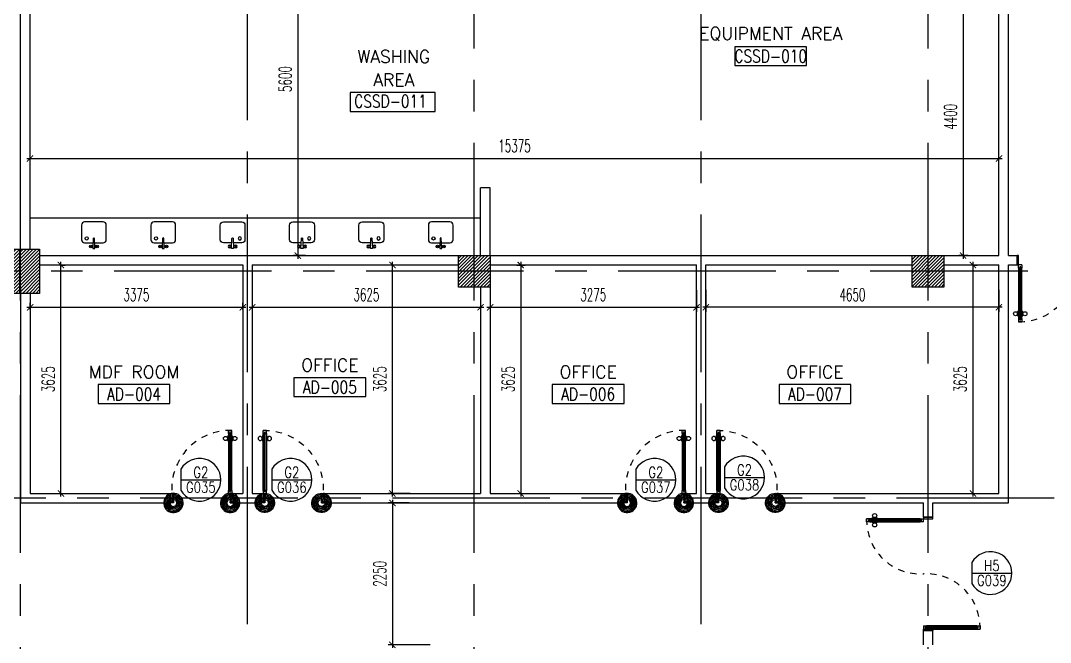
# Model space of a CAD drawing. Extents: x 417866.9 to 417960.2, y 43448 to 43538.2.
# Drawn here: x 417915.54 to 417931.88, y 43482.59 to 43492.45 of the extents above; entities that cross this region are included whole.
import ezdxf
from ezdxf.enums import TextEntityAlignment as Align

# ---------------------------------------------------------------- set-up
doc = ezdxf.new("R2010")
doc.units = 0
doc.header["$MEASUREMENT"] = 0
doc.header["$PDMODE"] = 3
doc.header["$PDSIZE"] = 0.1
doc.linetypes.add('CENTERX2', pattern=[4, 2.5, -0.5, 0.5, -0.5])
doc.linetypes.add('HIDDEN', pattern=[0.375, 0.25, -0.125])
doc.layers.get('0').update_dxf_attribs({"linetype": 'CONTINUOUS'})
doc.layers.get('DEFPOINTS').update_dxf_attribs({"linetype": 'CONTINUOUS'})
for name, color, linetype in [('AXES', 11, 'CENTERX2'), ('COL', 2, 'CONTINUOUS'), ('DIM', 4, 'CONTINUOUS'), ('DOOR', 4, 'CONTINUOUS'), ('DOOR-CR', 2, 'CONTINUOUS'), ('DOOR-NO', 3, 'CONTINUOUS'), ('EJ', 8, 'CONTINUOUS'), ('FHC', 2, 'CONTINUOUS'), ('FIX', 3, 'CONTINUOUS'), ('HAT', 8, 'CONTINUOUS'), ('ME-FIX', 3, 'CONTINUOUS'), ('RM-BOX', 2, 'CONTINUOUS'), ('RM-NAME', 2, 'CONTINUOUS'), ('RM-NO', 2, 'CONTINUOUS'), ('WALL', 2, 'CONTINUOUS')]:
    doc.layers.add(name, color=color, linetype=linetype)
doc.layers.get('EJ').off()
doc.styles.add('ROMANS', font='ROMANS.shx', dxfattribs={"width": 0.6})
doc.dimstyles.new('STANDARD in', dxfattribs={"dimtxt": 0.2, "dimasz": 0.1, "dimexe": 0.07, "dimexo": 0.05, "dimgap": 0.1, "dimtad": 1, "dimdec": 0, "dimlfac": 1000, "dimzin": 0, "dimdsep": 46, "dimtxsty": 'ROMANS', "dimblk": 'ARCHTICK', "dimcen": 0.05, "dimdle": 0.05, "dimclrd": 4, "dimclre": 4, "dimclrt": 2, "dimadec": 0, "dimazin": 0, "dimtfac": 1, "dimtdec": 0, "dimtmove": 2, "dimatfit": 3, "dimfxl": 0, "dimtolj": 1, "dimtzin": 0, "dimarcsym": 0})

# ---------------------------------------------------------------- blocks, each defined once
blk = doc.blocks.new('RM1')
at = {"layer": 'RM-BOX'}
blk.add_lwpolyline([(570, -200), (-570, -200), (-570, -500), (570, -500)], close=True, dxfattribs=at)
at = {"layer": 'RM-NAME', "style": 'ROMANS'}
for tag, p in [('ROOMNAME1', (0, 324)), ('ROOMNAME2', (0, 0))]:
    blk.add_attdef(tag, text='', height=200, dxfattribs=at).set_placement(p, align=Align.MIDDLE)
at = {"layer": 'RM-NO', "style": 'ROMANS', "width": 0.8}
blk.add_attdef('ROOMNO', text='', height=200, dxfattribs=at).set_placement((0, -350), align=Align.MIDDLE)
blk = doc.blocks.new('DD1')
at = {"layer": 'DOOR-CR'}
blk.add_line((-316, 0), (316, 0), dxfattribs=at)
blk.add_lwpolyline([(-316, -166, 3.820224), (-316, 166)], format="xyb", close=True, dxfattribs=at)
at = {"layer": 'DOOR-NO', "color": 255, "style": 'ROMANS'}
for tag, width, p in [('G', 0.8, (-22, 156)), ('0000', 0.7, (-22, -136))]:
    blk.add_attdef(tag, text='', height=196, dxfattribs=dict(at, width=width)).set_placement(p, align=Align.MIDDLE)
blk = doc.blocks.new('A$C24ED45A6')
at = {"layer": 'DOOR', "color": 0, "linetype": 'ByBlock'}
for p, q in [((925, 1100), (925, 1150)), ((925, 1150), (975, 1150)), ((975, 1150), (925, 1150)), ((975, 1100), (975, 1150)), ((909, 1055), (909, 990)), ((918, 1055), (909, 1055)), ((918, 990), (909, 990)), ((918, 978), (918, 1068)), ((925, 1068), (918, 1068)), ((918, 1055), (918, 990)), ((942, 1100), (925, 1100)), ((942, 1100), (942, 1120)), ((958, 1120), (942, 1120)), ((958, 1100), (958, 1120)), ((975, 1100), (958, 1100)), ((975, 1068), (982, 1068)), ((982, 978), (982, 1068)), ((982, 1055), (982, 990)), ((982, 1055), (991, 1055)), ((982, 990), (991, 990)), ((991, 1055), (991, 990)), ((925, 978), (918, 978)), ((975, 978), (982, 978)), ((925, 150), (925, 200)), ((925, 200), (942, 200)), ((942, 200), (942, 180)), ((942, 180), (958, 180)), ((958, 180), (958, 200)), ((958, 200), (975, 200)), ((975, 200), (975, 150)), ((0, 0), (0, 150)), ((0, 150), (25, 150)), ((50, 0), (0, 0)), ((25, 150), (25, 100)), ((25, 100), (50, 100)), ((50, 100), (50, 0)), ((925, 150), (975, 150)), ((975, 100), (950, 100)), ((950, 100), (950, 0)), ((1000, 150), (975, 150)), ((975, 150), (975, 100)), ((1000, 150), (1000, 0)), ((950, 0), (1000, 0))]:
    blk.add_line(p, q, dxfattribs=at)
at = {"layer": 'DOOR', "linetype": 'ByBlock'}
for p, q in [((925, 1100), (925, 200)), ((942, 200), (942, 1100)), ((958, 200), (958, 1100)), ((975, 200), (975, 1100))]:
    blk.add_line(p, q, dxfattribs=at)
at = {"layer": 'DOOR', "color": 9, "linetype": 'ByBlock'}
for p, q in [((50, 0), (0, 114)), ((50, 0), (0, 40)), ((50, 0), (37, 100)), ((950, 0), (1000, 114)), ((950, 0), (963, 100)), ((950, 0), (1000, 40))]:
    blk.add_line(p, q, dxfattribs=at)
at = {"layer": 'DOOR', "color": 0, "linetype": 'ByBlock'}
for centre in [(876, 1023), (1024, 1023)]:
    blk.add_circle(centre, 32.4, dxfattribs=at)
at = {"layer": 'DOOR', "linetype": 'HIDDEN', "ltscale": 0.5}
blk.add_arc((950, 222), 928, 88.456, 184.4816, dxfattribs=at)
at = {"layer": 'DOOR', "color": 9, "linetype": 'ByBlock'}
for centre, radius, start, end in [((50, 0), 154, 103.7142, 108.8947), ((50, 0), 134, 100.72, 111.8402), ((50, 0), 114, 102.6226, 115.9162), ((50, 0), 94.4, 90, 121.9818), ((50, 0), 74.4, 90, 132.2236), ((50, 0), 54.4, 90, 156.7926), ((50, 0), 34.4, 90, 180), ((50, 0), 14.4, 90, 180), ((950, 0), 94.4, 58.0182, 90), ((950, 0), 74.4, 47.7764, 90), ((950, 0), 54.4, 23.2074, 90), ((950, 0), 34.4, 0, 90), ((950, 0), 14.4, 0, 90), ((950, 0), 134, 68.1598, 79.28), ((950, 0), 114, 64.0838, 77.3774), ((950, 0), 154, 71.1053, 76.2858)]:
    blk.add_arc(centre, radius, start, end, dxfattribs=at)
at = {"layer": 'WALL'}
blk.add_line((1000, 0), (1000, 150), dxfattribs=at)
blk = doc.blocks.new('COL50')
at = {"layer": 'COL'}
blk.add_lwpolyline([(-250, 250), (-250, -250), (250, -250), (250, 250)], close=True, dxfattribs=at)
blk = doc.blocks.new('*X71')
at = {"color": 0}
for p, q in [((227929, 32290), (228400, 32761)), ((227929, 32343), (228347, 32761)), ((227929, 32396), (228294, 32761)), ((227929, 32449), (228241, 32761)), ((227929, 32502), (228188, 32761)), ((227929, 32555), (228135, 32761)), ((227929, 32608), (228082, 32761)), ((227929, 32661), (228029, 32761)), ((227929, 32714), (227976, 32761)), ((227953, 32261), (228429, 32737)), ((228006, 32261), (228429, 32684)), ((228059, 32261), (228429, 32631)), ((228112, 32261), (228429, 32578)), ((228165, 32261), (228429, 32525)), ((228218, 32261), (228429, 32472)), ((228271, 32261), (228429, 32419)), ((228324, 32261), (228429, 32366)), ((228377, 32261), (228429, 32312))]:
    blk.add_line(p, q, dxfattribs=at)
blk = doc.blocks.new('*X69')
at = {"color": 0}
for p, q in [((235129, 32277), (235612, 32761)), ((235129, 32330), (235559, 32761)), ((235129, 32383), (235506, 32761)), ((235129, 32436), (235453, 32761)), ((235129, 32489), (235400, 32761)), ((235129, 32542), (235347, 32761)), ((235129, 32595), (235294, 32761)), ((235129, 32649), (235241, 32761)), ((235129, 32702), (235188, 32761)), ((235129, 32755), (235135, 32761)), ((235165, 32261), (235629, 32724)), ((235218, 32261), (235629, 32671)), ((235271, 32261), (235629, 32618)), ((235324, 32261), (235629, 32565)), ((235377, 32261), (235629, 32512)), ((235430, 32261), (235629, 32459)), ((235483, 32261), (235629, 32406)), ((235537, 32261), (235629, 32353)), ((235590, 32261), (235629, 32300))]:
    blk.add_line(p, q, dxfattribs=at)
blk = doc.blocks.new('C11')
at = {"layer": 'HAT'}
h = blk.add_hatch(dxfattribs=at)
h.set_pattern_fill('ANSI31', color=256, scale=300, style=0)
h.set_pattern_definition([(45, (-383765.23, -62181), (-26.5165043, 26.5165043), [])])
h.paths.add_polyline_path([(-20, 350), (-20, 700), (-320, 700), (-320, 350)])
h.paths.add_polyline_path([(-320, 0), (-20, 0), (-20, 350), (-320, 350)])
h = blk.add_hatch(dxfattribs=at)
h.set_pattern_fill('ANSI31', color=256, scale=300, style=0)
h.set_pattern_definition([(45, (-383445.23, -62181), (-26.5165043, 26.5165043), [])])
h.paths.add_polyline_path([(300, 350), (300, 700), (0, 700), (0, 350)])
h.paths.add_polyline_path([(0, 0), (300, 0), (300, 350), (0, 350)])
at = {"layer": 'COL'}
for points in [[(-20, 700), (-20, 0), (-320, 0), (-320, 700)], [(300, 700), (300, 0), (0, 0), (0, 700)]]:
    blk.add_lwpolyline(points, close=True, dxfattribs=at)
blk = doc.blocks.new('_ARCHTICK')
at = {"color": 0, "linetype": 'ByBlock', "const_width": 0.15}
blk.add_lwpolyline([(-0.5, -0.5), (0.5, 0.5)], dxfattribs=at)
blk = doc.blocks.new('*D623')
at = {"layer": 'DEFPOINTS', "color": 0}
for p in [(417921.755, 43484.799), (417921.437, 43482.549), (417922.087, 43482.549)]:
    blk.add_point(p, dxfattribs=at)
at = {"layer": 'DIM', "color": 4, "lineweight": -2}
for p, q in [((417921.437, 43484.849), (417921.437, 43482.499)), ((417921.705, 43484.799), (417921.367, 43484.799)), ((417922.037, 43482.549), (417921.367, 43482.549))]:
    blk.add_line(p, q, dxfattribs=at)
at = {"layer": 'DIM', "color": 4, "lineweight": -2, "xscale": 0.1, "yscale": 0.1, "zscale": 0.1}
for p, rotation in [((417921.437, 43484.799), 90), ((417921.437, 43482.549), 270)]:
    blk.add_blockref('_ARCHTICK', p, dxfattribs=dict(at, rotation=rotation))
at = {"layer": 'DIM', "color": 2, "insert": (417921.237, 43483.674), "char_height": 0.2, "attachment_point": 5, "rotation": 90, "style": 'ROMANS'}
blk.add_mtext('\\A1;2250', dxfattribs=at)
blk = doc.blocks.new('*D625')
at = {"layer": 'DEFPOINTS', "color": 0}
for p in [(417921.437, 43488.574), (417922.046, 43488.574), (417921.766, 43484.949)]:
    blk.add_point(p, dxfattribs=at)
at = {"layer": 'DIM', "color": 4, "lineweight": -2}
for p, q in [((417921.996, 43488.574), (417921.367, 43488.574)), ((417921.437, 43484.899), (417921.437, 43488.624)), ((417921.716, 43484.949), (417921.367, 43484.949))]:
    blk.add_line(p, q, dxfattribs=at)
at = {"layer": 'DIM', "color": 4, "lineweight": -2, "xscale": 0.1, "yscale": 0.1, "zscale": 0.1}
for p, rotation in [((417921.437, 43488.574), 90), ((417921.437, 43484.949), 270)]:
    blk.add_blockref('_ARCHTICK', p, dxfattribs=dict(at, rotation=rotation))
at = {"layer": 'DIM', "color": 2, "insert": (417921.237, 43486.762), "char_height": 0.2, "attachment_point": 5, "rotation": 90, "style": 'ROMANS'}
blk.add_mtext('\\A1;3625', dxfattribs=at)
blk = doc.blocks.new('*D235')
at = {"layer": 'DEFPOINTS', "color": 0}
for p in [(417916.148, 43488.574), (417916.176, 43488.574), (417916.148, 43484.949)]:
    blk.add_point(p, dxfattribs=at)
at = {"layer": 'DIM', "color": 4, "lineweight": -2}
for p, q in [((417916.176, 43484.899), (417916.176, 43488.624)), ((417916.198, 43488.574), (417916.246, 43488.574)), ((417916.198, 43484.949), (417916.246, 43484.949))]:
    blk.add_line(p, q, dxfattribs=at)
at = {"layer": 'DIM', "color": 4, "lineweight": -2, "xscale": 0.1, "yscale": 0.1, "zscale": 0.1}
for p, rotation in [((417916.176, 43488.574), 90), ((417916.176, 43484.949), 270)]:
    blk.add_blockref('_ARCHTICK', p, dxfattribs=dict(at, rotation=rotation))
at = {"layer": 'DIM', "color": 2, "insert": (417915.976, 43486.762), "char_height": 0.2, "attachment_point": 5, "rotation": 90, "style": 'ROMANS'}
blk.add_mtext('\\A1;3625', dxfattribs=at)
blk = doc.blocks.new('*D236')
at = {"layer": 'DEFPOINTS', "color": 0}
for p in [(417915.687, 43487.82), (417919.062, 43487.903), (417919.062, 43487.82)]:
    blk.add_point(p, dxfattribs=at)
at = {"layer": 'DIM', "color": 4, "lineweight": -2}
for p, q in [((417915.687, 43487.87), (417915.687, 43487.973)), ((417919.062, 43487.87), (417919.062, 43487.973)), ((417915.637, 43487.903), (417919.112, 43487.903))]:
    blk.add_line(p, q, dxfattribs=at)
at = {"layer": 'DIM', "color": 4, "lineweight": -2, "xscale": 0.1, "yscale": 0.1, "zscale": 0.1, "rotation": 180}
blk.add_blockref('_ARCHTICK', (417915.687, 43487.903), dxfattribs=at)
at = {"layer": 'DIM', "color": 4, "lineweight": -2, "xscale": 0.1, "yscale": 0.1, "zscale": 0.1}
blk.add_blockref('_ARCHTICK', (417919.062, 43487.903), dxfattribs=at)
at = {"layer": 'DIM', "color": 2, "insert": (417917.374, 43488.103), "char_height": 0.2, "attachment_point": 5, "style": 'ROMANS'}
blk.add_mtext('\\A1;3375', dxfattribs=at)
blk = doc.blocks.new('*D237')
at = {"layer": 'DEFPOINTS', "color": 0}
for p in [(417919.212, 43488.122), (417922.837, 43488.122), (417922.837, 43487.903)]:
    blk.add_point(p, dxfattribs=at)
at = {"layer": 'DIM', "color": 4, "lineweight": -2}
for p, q in [((417919.212, 43488.072), (417919.212, 43487.833)), ((417922.837, 43488.072), (417922.837, 43487.833)), ((417919.162, 43487.903), (417922.887, 43487.903))]:
    blk.add_line(p, q, dxfattribs=at)
at = {"layer": 'DIM', "color": 4, "lineweight": -2, "xscale": 0.1, "yscale": 0.1, "zscale": 0.1, "rotation": 180}
blk.add_blockref('_ARCHTICK', (417919.212, 43487.903), dxfattribs=at)
at = {"layer": 'DIM', "color": 4, "lineweight": -2, "xscale": 0.1, "yscale": 0.1, "zscale": 0.1}
blk.add_blockref('_ARCHTICK', (417922.837, 43487.903), dxfattribs=at)
at = {"layer": 'DIM', "color": 2, "insert": (417921.024, 43488.103), "char_height": 0.2, "attachment_point": 5, "style": 'ROMANS'}
blk.add_mtext('\\A1;3625', dxfattribs=at)
blk = doc.blocks.new('*D238')
at = {"layer": 'DEFPOINTS', "color": 0}
for p in [(417922.987, 43488.224), (417926.262, 43488.224), (417926.262, 43487.903)]:
    blk.add_point(p, dxfattribs=at)
at = {"layer": 'DIM', "color": 4, "lineweight": -2}
for p, q in [((417922.987, 43488.174), (417922.987, 43487.833)), ((417926.262, 43488.174), (417926.262, 43487.833)), ((417922.937, 43487.903), (417926.312, 43487.903))]:
    blk.add_line(p, q, dxfattribs=at)
at = {"layer": 'DIM', "color": 4, "lineweight": -2, "xscale": 0.1, "yscale": 0.1, "zscale": 0.1, "rotation": 180}
blk.add_blockref('_ARCHTICK', (417922.987, 43487.903), dxfattribs=at)
at = {"layer": 'DIM', "color": 4, "lineweight": -2, "xscale": 0.1, "yscale": 0.1, "zscale": 0.1}
blk.add_blockref('_ARCHTICK', (417926.262, 43487.903), dxfattribs=at)
at = {"layer": 'DIM', "color": 2, "insert": (417924.624, 43488.103), "char_height": 0.2, "attachment_point": 5, "style": 'ROMANS'}
blk.add_mtext('\\A1;3275', dxfattribs=at)
blk = doc.blocks.new('*D239')
at = {"layer": 'DEFPOINTS', "color": 0}
for p in [(417923.362, 43488.574), (417923.362, 43484.949), (417923.472, 43484.949)]:
    blk.add_point(p, dxfattribs=at)
at = {"layer": 'DIM', "color": 4, "lineweight": -2}
for p, q in [((417923.412, 43488.574), (417923.542, 43488.574)), ((417923.472, 43488.624), (417923.472, 43484.899)), ((417923.412, 43484.949), (417923.542, 43484.949))]:
    blk.add_line(p, q, dxfattribs=at)
at = {"layer": 'DIM', "color": 4, "lineweight": -2, "xscale": 0.1, "yscale": 0.1, "zscale": 0.1}
for p, rotation in [((417923.472, 43488.574), 90), ((417923.472, 43484.949), 270)]:
    blk.add_blockref('_ARCHTICK', p, dxfattribs=dict(at, rotation=rotation))
at = {"layer": 'DIM', "color": 2, "insert": (417923.272, 43486.762), "char_height": 0.2, "attachment_point": 5, "rotation": 90, "style": 'ROMANS'}
blk.add_mtext('\\A1;3625', dxfattribs=at)
blk = doc.blocks.new('*D240')
at = {"layer": 'DEFPOINTS', "color": 0}
for p in [(417930.624, 43488.574), (417930.624, 43484.949), (417930.648, 43484.949)]:
    blk.add_point(p, dxfattribs=at)
at = {"layer": 'DIM', "color": 4, "lineweight": -2}
for p, q in [((417930.648, 43488.624), (417930.648, 43484.899)), ((417930.674, 43488.574), (417930.718, 43488.574)), ((417930.674, 43484.949), (417930.718, 43484.949))]:
    blk.add_line(p, q, dxfattribs=at)
at = {"layer": 'DIM', "color": 4, "lineweight": -2, "xscale": 0.1, "yscale": 0.1, "zscale": 0.1}
for p, rotation in [((417930.648, 43488.574), 90), ((417930.648, 43484.949), 270)]:
    blk.add_blockref('_ARCHTICK', p, dxfattribs=dict(at, rotation=rotation))
at = {"layer": 'DIM', "color": 2, "insert": (417930.448, 43486.762), "char_height": 0.2, "attachment_point": 5, "rotation": 90, "style": 'ROMANS'}
blk.add_mtext('\\A1;3625', dxfattribs=at)
blk = doc.blocks.new('*D241')
at = {"layer": 'DEFPOINTS', "color": 0}
for p in [(417926.412, 43488.23), (417931.062, 43488.23), (417926.412, 43487.903)]:
    blk.add_point(p, dxfattribs=at)
at = {"layer": 'DIM', "color": 4, "lineweight": -2}
for p, q in [((417926.412, 43488.18), (417926.412, 43487.833)), ((417931.062, 43488.18), (417931.062, 43487.833)), ((417931.112, 43487.903), (417926.362, 43487.903))]:
    blk.add_line(p, q, dxfattribs=at)
at = {"layer": 'DIM', "color": 4, "lineweight": -2, "xscale": 0.1, "yscale": 0.1, "zscale": 0.1, "rotation": 180}
blk.add_blockref('_ARCHTICK', (417926.412, 43487.903), dxfattribs=at)
at = {"layer": 'DIM', "color": 4, "lineweight": -2, "xscale": 0.1, "yscale": 0.1, "zscale": 0.1}
blk.add_blockref('_ARCHTICK', (417931.062, 43487.903), dxfattribs=at)
at = {"layer": 'DIM', "color": 2, "insert": (417928.737, 43488.103), "char_height": 0.2, "attachment_point": 5, "style": 'ROMANS'}
blk.add_mtext('\\A1;4650', dxfattribs=at)
blk = doc.blocks.new('*D283')
at = {"layer": 'DEFPOINTS', "color": 0}
for p in [(417930.712, 43493.124), (417930.493, 43488.724), (417930.624, 43488.724)]:
    blk.add_point(p, dxfattribs=at)
at = {"layer": 'DIM', "color": 4, "lineweight": -2}
for p, q in [((417930.493, 43493.174), (417930.493, 43488.674)), ((417930.662, 43493.124), (417930.423, 43493.124)), ((417930.574, 43488.724), (417930.423, 43488.724))]:
    blk.add_line(p, q, dxfattribs=at)
at = {"layer": 'DIM', "color": 4, "lineweight": -2, "xscale": 0.1, "yscale": 0.1, "zscale": 0.1}
for p, rotation in [((417930.493, 43493.124), 90), ((417930.493, 43488.724), 270)]:
    blk.add_blockref('_ARCHTICK', p, dxfattribs=dict(at, rotation=rotation))
at = {"layer": 'DIM', "color": 2, "insert": (417930.293, 43490.924), "char_height": 0.2, "attachment_point": 5, "rotation": 90, "style": 'ROMANS'}
blk.add_mtext('\\A1;4400', dxfattribs=at)
blk = doc.blocks.new('*D284')
at = {"layer": 'DEFPOINTS', "color": 0}
for p in [(417931.062, 43490.263), (417915.687, 43489.733), (417931.062, 43489.733)]:
    blk.add_point(p, dxfattribs=at)
at = {"layer": 'DIM', "color": 4, "lineweight": -2}
for p, q in [((417915.637, 43490.263), (417931.112, 43490.263)), ((417915.687, 43489.783), (417915.687, 43490.333)), ((417931.062, 43489.783), (417931.062, 43490.333))]:
    blk.add_line(p, q, dxfattribs=at)
at = {"layer": 'DIM', "color": 4, "lineweight": -2, "xscale": 0.1, "yscale": 0.1, "zscale": 0.1, "rotation": 180}
blk.add_blockref('_ARCHTICK', (417915.687, 43490.263), dxfattribs=at)
at = {"layer": 'DIM', "color": 4, "lineweight": -2, "xscale": 0.1, "yscale": 0.1, "zscale": 0.1}
blk.add_blockref('_ARCHTICK', (417931.062, 43490.263), dxfattribs=at)
at = {"layer": 'DIM', "color": 2, "insert": (417923.374, 43490.463), "char_height": 0.2, "attachment_point": 5, "style": 'ROMANS'}
blk.add_mtext('\\A1;15375', dxfattribs=at)
blk = doc.blocks.new('*D285')
at = {"layer": 'DEFPOINTS', "color": 0}
for p in [(417920.71, 43494.324), (417919.936, 43488.724), (417920.11, 43488.724)]:
    blk.add_point(p, dxfattribs=at)
at = {"layer": 'DIM', "color": 4, "lineweight": -2}
for p, q in [((417920.66, 43494.324), (417919.866, 43494.324)), ((417919.936, 43494.374), (417919.936, 43488.674)), ((417920.06, 43488.724), (417919.866, 43488.724))]:
    blk.add_line(p, q, dxfattribs=at)
at = {"layer": 'DIM', "color": 4, "lineweight": -2, "xscale": 0.1, "yscale": 0.1, "zscale": 0.1}
for p, rotation in [((417919.936, 43494.324), 90), ((417919.936, 43488.724), 270)]:
    blk.add_blockref('_ARCHTICK', p, dxfattribs=dict(at, rotation=rotation))
at = {"layer": 'DIM', "color": 2, "insert": (417919.736, 43491.524), "char_height": 0.2, "attachment_point": 5, "rotation": 90, "style": 'ROMANS'}
blk.add_mtext('\\A1;5600', dxfattribs=at)
blk = doc.blocks.new('fe-door')
at = {"layer": 'DOOR', "color": 0, "linetype": 'ByBlock'}
for p, q in [((150, 1800), (0, 1800)), ((0, 1800), (0, 1775)), ((150, 1775), (150, 1800)), ((-900, 1775), (-900, 1725)), ((-900, 1725), (-900, 1775)), ((-850, 1775), (-900, 1775)), ((-850, 1725), (-900, 1725)), ((-870, 1758), (-870, 1742)), ((-850, 1758), (-870, 1758)), ((-850, 1742), (-870, 1742)), ((-850, 1775), (-850, 1758)), ((-850, 1742), (-850, 1725)), ((-818, 1775), (-818, 1782)), ((-728, 1782), (-818, 1782)), ((-818, 1725), (-818, 1718)), ((-728, 1718), (-818, 1718)), ((-805, 1782), (-805, 1791)), ((-805, 1791), (-740, 1791)), ((-805, 1782), (-740, 1782)), ((-805, 1718), (-805, 1709)), ((-805, 1718), (-740, 1718)), ((-805, 1709), (-740, 1709)), ((-740, 1782), (-740, 1791)), ((-740, 1718), (-740, 1709)), ((-728, 1775), (-728, 1782)), ((-728, 1725), (-728, 1718)), ((-50, 1758), (-50, 1775)), ((-50, 1775), (0, 1775)), ((-30, 1758), (-50, 1758)), ((-50, 1725), (-50, 1742)), ((-50, 1742), (-30, 1742)), ((0, 1725), (-50, 1725)), ((-30, 1742), (-30, 1758)), ((0, 1725), (0, 1775)), ((0, 1775), (150, 1775)), ((0, 75), (0, 25)), ((0, 75), (50, 75)), ((0, 0), (0, 25)), ((0, 25), (50, 25)), ((150, 25), (0, 25)), ((0, 0), (150, 0)), ((30, 58), (30, 42)), ((50, 58), (30, 58)), ((30, 42), (50, 42)), ((50, 75), (50, 58)), ((50, 42), (50, 25)), ((150, 25), (150, 0)), ((850, 58), (850, 75)), ((850, 75), (900, 75)), ((850, 58), (870, 58)), ((850, 25), (850, 42)), ((850, 42), (870, 42)), ((850, 25), (900, 25)), ((870, 42), (870, 58)), ((900, 25), (900, 75)), ((900, 75), (900, 25))]:
    blk.add_line(p, q, dxfattribs=at)
at = {"layer": 'DOOR', "linetype": 'ByBlock'}
for p, q in [((-50, 1775), (-850, 1775)), ((-50, 1758), (-850, 1758)), ((-50, 1742), (-850, 1742)), ((-850, 1725), (-50, 1725)), ((850, 75), (50, 75)), ((50, 58), (850, 58)), ((50, 42), (850, 42)), ((50, 25), (850, 25))]:
    blk.add_line(p, q, dxfattribs=at)
at = {"layer": 'DOOR', "color": 0, "linetype": 'ByBlock'}
for centre in [(-773, 1824), (-773, 1676)]:
    blk.add_circle(centre, 32.4, dxfattribs=at)
at = {"layer": 'DOOR', "linetype": 'HIDDEN', "ltscale": 0.5}
for centre, start, end in [((-49, 1750), 178.3174, 273.2965), ((49, 50), 358.3174, 93.2965)]:
    blk.add_arc(centre, 851, start, end, dxfattribs=at)
at = {"layer": 'WALL'}
for p, q in [((0, 1800), (150, 1800)), ((0, 0), (150, 0))]:
    blk.add_line(p, q, dxfattribs=at)
at = {"layer": 'WALL', "linetype": 'ByBlock'}
blk.add_line((0, 1800), (150, 1800), dxfattribs=at)
blk = doc.blocks.new('A$C3D1F6B3C')
at = {"layer": 'ME-FIX'}
blk.add_lwpolyline([(0.209, 0.088), (0.343, 0.088, 0.414214), (0.393, 0.138), (0.393, 0.369, 0.414214), (0.343, 0.419), (0.05, 0.419, 0.414214), (0, 0.369), (0, 0.138, 0.414214), (0.05, 0.088), (0.184, 0.088)], format="xyb", dxfattribs=at)
blk.add_lwpolyline([(0.18, 0), (0.212, 0), (0.206, 0.155, 1), (0.186, 0.155)], format="xyb", close=True, dxfattribs=at)
for centre, radius in [((0.082, 0.158), 0.0255), ((0.147, 0.031), 0.0217), ((0.147, 0.031), 0.014), ((0.246, 0.031), 0.0217), ((0.246, 0.031), 0.014)]:
    blk.add_circle(centre, radius, dxfattribs=at)

msp = doc.modelspace()

# ---------------------------------------------------------------- hatches: boundary and pattern name
at = {"layer": 'FHC', "linetype": 'ByBlock', "ltscale": 0.3}
h = msp.add_hatch(dxfattribs=at)
h.set_pattern_fill('ANSI32', color=11, scale=175, angle=90, style=0)
h.set_pattern_definition([(135, (417946.38262, 43252.75314), (-0.046403882, -0.046403882), []), (135, (417946.38262, 43252.78408), (-0.046403882, -0.046403882), [])])
h.paths.add_polyline_path([(417915.3316, 43485.8693), (417915.1416, 43485.8693), (417915.1416, 43484.9493), (417915.3316, 43484.9493)])
h.paths.add_polyline_path([(417915.7527, 43484.7367), (417915.3319, 43484.7367), (417915.3319, 43484.9992), (417915.7527, 43484.9992)], flags=9)

# ---------------------------------------------------------------- linework, layer by layer
at = {"layer": 'AXES'}
for p, q in [((417922.7366, 43460.01), (417922.7366, 43537.5491)), ((417929.9366, 43460.01), (417929.9366, 43537.5491)), ((417915.5366, 43460.01), (417915.5366, 43537.1991)), ((417919.1366, 43466.8743), (417919.1366, 43525.6943)), ((417926.3366, 43466.8743), (417926.3366, 43525.6943)), ((417959.5194, 43488.4743), (417889.6966, 43488.4743)), ((417947.9366, 43484.8743), (417873.4766, 43484.8743))]:
    msp.add_line(p, q, dxfattribs=at)
at = {"layer": 'FIX'}
msp.add_line((417915.6866, 43489.3243), (417922.8366, 43489.3243), dxfattribs=at)
at = {"layer": 'RM-BOX'}
msp.add_lwpolyline([(417922.1136, 43491.3115), (417920.7638, 43491.3115), (417920.7638, 43491.0115), (417922.1136, 43491.0115)], close=True, dxfattribs=at)
at = {"layer": 'WALL'}
for p, q in [((417931.2116, 43488.7243), (417931.2116, 43494.4743)), ((417915.5366, 43488.7243), (417915.5366, 43494.1743)), ((417915.6866, 43488.8243), (417915.6866, 43494.1743)), ((417931.0616, 43488.7243), (417931.0616, 43493.1243)), ((417922.8366, 43488.7243), (417922.8366, 43489.7969)), ((417922.9866, 43489.7969), (417922.8366, 43489.7969)), ((417922.9866, 43488.7243), (417922.9866, 43489.7969)), ((417915.8366, 43488.7243), (417922.4866, 43488.7243)), ((417915.8366, 43488.5743), (417919.0616, 43488.5743)), ((417919.0616, 43488.5743), (417919.0616, 43484.9493)), ((417919.2116, 43488.5743), (417922.4866, 43488.5743)), ((417919.2116, 43488.5743), (417919.2116, 43484.9493)), ((417922.9866, 43488.7243), (417929.6866, 43488.7243)), ((417922.9866, 43488.5743), (417926.2616, 43488.5743)), ((417926.2616, 43484.9493), (417926.2616, 43488.5743)), ((417926.4116, 43488.5743), (417929.6866, 43488.5743)), ((417926.4116, 43484.9493), (417926.4116, 43488.5743)), ((417930.1866, 43488.7243), (417931.0616, 43488.7243)), ((417930.1866, 43488.5743), (417931.0616, 43488.5743)), ((417931.0616, 43484.9493), (417931.0616, 43488.5743)), ((417931.2108, 43488.7243), (417931.3491, 43488.7243)), ((417931.2108, 43488.5743), (417931.3491, 43488.5743)), ((417931.2116, 43484.7993), (417931.2116, 43488.5743)), ((417931.3491, 43488.5743), (417931.3491, 43488.7243)), ((417915.5366, 43488.2243), (417915.5366, 43484.7993)), ((417915.6866, 43488.1243), (417915.6866, 43484.9493)), ((417922.8366, 43488.2243), (417922.8366, 43484.9493)), ((417922.9866, 43488.2243), (417922.9866, 43484.9493)), ((417915.6866, 43484.9493), (417917.9116, 43484.9493)), ((417917.9116, 43484.9493), (417917.9116, 43484.7993)), ((417918.9116, 43484.9493), (417919.0616, 43484.9493)), ((417918.9116, 43484.9493), (417918.9116, 43484.7993)), ((417919.2116, 43484.9493), (417919.3616, 43484.9493)), ((417919.3616, 43484.9493), (417919.3616, 43484.7993)), ((417920.3616, 43484.9493), (417922.8366, 43484.9493)), ((417920.3616, 43484.9493), (417920.3616, 43484.7993)), ((417922.9866, 43484.9493), (417925.1116, 43484.9493)), ((417925.1116, 43484.9493), (417925.1116, 43484.7993)), ((417926.1116, 43484.9493), (417926.2616, 43484.9493)), ((417926.1116, 43484.9493), (417926.1116, 43484.7993)), ((417926.4116, 43484.9493), (417926.5616, 43484.9493)), ((417926.5616, 43484.9493), (417926.5616, 43484.7993)), ((417927.5616, 43484.9493), (417931.0616, 43484.9493)), ((417927.5616, 43484.9493), (417927.5616, 43484.7993)), ((417915.5366, 43484.7993), (417917.9116, 43484.7993)), ((417918.9116, 43484.7993), (417919.3616, 43484.7993)), ((417920.3616, 43484.7993), (417925.1116, 43484.7993)), ((417926.1116, 43484.7993), (417926.5616, 43484.7993)), ((417927.5616, 43484.7993), (417929.8616, 43484.7993)), ((417929.8616, 43484.5743), (417929.8616, 43484.7993)), ((417930.0116, 43484.7993), (417931.2116, 43484.7993)), ((417930.0116, 43484.5743), (417930.0116, 43484.7993)), ((417930.0116, 43484.5743), (417929.8616, 43484.5743)), ((417929.8616, 43482.5493), (417929.8616, 43482.7743)), ((417930.0116, 43482.7743), (417929.8616, 43482.7743)), ((417930.0116, 43482.5493), (417930.0116, 43482.7743))]:
    msp.add_line(p, q, dxfattribs=at)

# ---------------------------------------------------------------- block references
at = {"layer": 'COL', "xscale": -0.001000000047497451, "yscale": 0.0009999999892897904, "zscale": 0.001}
for p in [(417922.7366, 43488.4743), (417929.9366, 43488.4743)]:
    msp.add_blockref('COL50', p, dxfattribs=at)
at = {"layer": 'DIM', "xscale": 0.0009999999892897904, "yscale": 0.0009999999892897904, "zscale": 0.001, "rotation": 90}
msp.add_blockref('fe-door', (417933.1491, 43488.5743), dxfattribs=at)
at = {"layer": 'DIM', "xscale": 0.001000000047497451, "yscale": 0.0009999999892897904, "zscale": 0.001}
msp.add_blockref('fe-door', (417929.8616, 43482.7743), dxfattribs=at)
at = {"layer": 'DOOR', "color": 0, "yscale": 0.0009999999892897904, "zscale": 0.001}
for p, xscale in [((417917.9116, 43484.7993), 0.001000000047497451), ((417920.3616, 43484.7993), -0.001000000047497451), ((417925.1116, 43484.7993), 0.001000000047497451), ((417927.5616, 43484.7993), -0.001000000047497451)]:
    msp.add_blockref('A$C24ED45A6', p, dxfattribs=dict(at, xscale=xscale))
at = {"layer": 'DOOR-NO'}
ref = msp.add_blockref('DD1', (417918.3968, 43485.167), dxfattribs=dict(at, xscale=0.001000000047497451, yscale=0.0009999999892897904, zscale=0.001))
ref.add_attrib('G', 'G2', dxfattribs={"height": 0.17, "style": 'ROMANS', "width": 0.8}).set_placement((417918.3968, 43485.285), align=Align.MIDDLE)
ref.add_attrib('000', 'G035', dxfattribs={"height": 0.17, "style": 'ROMANS', "width": 0.8}).set_placement((417918.3968, 43485.0492), align=Align.MIDDLE)
ref = msp.add_blockref('DD1', (417919.8408, 43485.167), dxfattribs=dict(at, xscale=0.001000000047497451, yscale=0.0009999999892897904, zscale=0.001))
ref.add_attrib('G', 'G2', dxfattribs={"height": 0.17, "style": 'ROMANS', "width": 0.8}).set_placement((417919.8408, 43485.285), align=Align.MIDDLE)
ref.add_attrib('000', 'G036', dxfattribs={"height": 0.17, "style": 'ROMANS', "width": 0.8}).set_placement((417919.8408, 43485.0492), align=Align.MIDDLE)
ref = msp.add_blockref('DD1', (417925.6167, 43485.167), dxfattribs=dict(at, xscale=0.001000000047497451, yscale=0.0009999999892897904, zscale=0.001))
ref.add_attrib('G', 'G2', dxfattribs={"height": 0.17, "style": 'ROMANS', "width": 0.8}).set_placement((417925.6167, 43485.285), align=Align.MIDDLE)
ref.add_attrib('000', 'G037', dxfattribs={"height": 0.17, "style": 'ROMANS', "width": 0.8}).set_placement((417925.6167, 43485.0492), align=Align.MIDDLE)
ref = msp.add_blockref('DD1', (417927.0237, 43485.204), dxfattribs=dict(at, xscale=0.001000000047497451, yscale=0.0009999999892897904, zscale=0.001))
ref.add_attrib('G', 'G2', dxfattribs={"height": 0.17, "style": 'ROMANS', "width": 0.8}).set_placement((417927.0237, 43485.322), align=Align.MIDDLE)
ref.add_attrib('000', 'G038', dxfattribs={"height": 0.17, "style": 'ROMANS', "width": 0.8}).set_placement((417927.0237, 43485.0862), align=Align.MIDDLE)
ref = msp.add_blockref('DD1', (417930.9484, 43483.687), dxfattribs=dict(at, xscale=0.001000000047497451, yscale=0.0009999999892897904, zscale=0.001))
ref.add_attrib('G', 'H5', dxfattribs={"height": 0.17, "style": 'ROMANS', "width": 0.8}).set_placement((417930.9484, 43483.8049), align=Align.MIDDLE)
ref.add_attrib('000', 'G039', dxfattribs={"height": 0.17, "style": 'ROMANS', "width": 0.8}).set_placement((417930.9484, 43483.5691), align=Align.MIDDLE)
at = {"layer": 'EJ', "color": 2, "linetype": 'ByBlock', "xscale": 0.001000000047497451, "yscale": 0.0009999999892897904, "zscale": 0.001}
msp.add_blockref('C11', (417915.5366, 43488.1243), dxfattribs=at)
at = {"layer": 'HAT', "xscale": 0.001000000047497451, "yscale": 0.0009999999892897904, "zscale": 0.001}
for p, values in [((417927.4399, 43492.2376), {'ROOMNO': 'CSSD-010', 'ROOMNAME2': 'EQUIPMENT AREA'}), ((417917.336, 43486.8767), {'ROOMNO': 'AD-004', 'ROOMNAME2': 'MDF ROOM'}), ((417920.4435, 43486.9864), {'ROOMNO': 'AD-005', 'ROOMNAME2': 'OFFICE'}), ((417924.5426, 43486.8767), {'ROOMNO': 'AD-006', 'ROOMNAME2': 'OFFICE'}), ((417928.1415, 43486.8767), {'ROOMNO': 'AD-007', 'ROOMNAME2': 'OFFICE'})]:
    msp.add_blockref('RM1', p, dxfattribs=at).add_auto_attribs(values)
for name in ['*X71', '*X69']:
    msp.add_blockref(name, (417694.5581, 43455.9633), dxfattribs=at)
at = {"layer": 'ME-FIX'}
for p in [(417916.5032, 43488.8379), (417917.6039, 43488.8379), (417922.0067, 43488.8379)]:
    msp.add_blockref('A$C3D1F6B3C', p, dxfattribs=at)
at = {"layer": 'ME-FIX', "xscale": -1}
for p in [(417919.0972, 43488.8379), (417920.198, 43488.8379), (417921.2987, 43488.8379)]:
    msp.add_blockref('A$C3D1F6B3C', p, dxfattribs=at)

# ---------------------------------------------------------------- texts
at = {"layer": 'RM-NAME', "style": 'ROMANS'}
for tag, p in [('WASHING', (417921.4582, 43491.88)), ('AREA', (417921.4582, 43491.5115))]:
    msp.add_attdef(tag, text='', height=0.2, dxfattribs=at).set_placement(p, align=Align.MIDDLE)
at = {"layer": 'RM-NO', "style": 'ROMANS', "width": 0.8}
msp.add_attdef('CSSD-011', text='', height=0.2, dxfattribs=at).set_placement((417921.4063, 43491.1719), align=Align.MIDDLE)

# ---------------------------------------------------------------- dimensions: what is measured, and where the dimension line sits
at = {"layer": 'DIM'}
for base, p1, p2, picture, middle in [((417919.9364, 43488.7243), (417920.7099, 43494.3243), (417920.1099, 43488.7243), '*D285', (417919.7364, 43491.5243)), ((417930.4933, 43488.7243), (417930.7116, 43493.1243), (417930.6241, 43488.7243), '*D283', (417930.2933, 43490.9243)), ((417916.1759, 43488.5743), (417916.1484, 43484.9493), (417916.1484, 43488.5743), '*D235', (417915.9759, 43486.7618)), ((417921.4375, 43488.5743), (417921.7655, 43484.9493), (417922.0458, 43488.5743), '*D625', (417921.2375, 43486.7618)), ((417923.4722, 43484.9493), (417923.3625, 43488.5743), (417923.3625, 43484.9493), '*D239', (417923.2722, 43486.7618)), ((417930.6484, 43484.9493), (417930.6241, 43488.5743), (417930.6241, 43484.9493), '*D240', (417930.4484, 43486.7618)), ((417921.4375, 43482.5493), (417921.7553, 43484.7993), (417922.0871, 43482.5493), '*D623', (417921.2375, 43483.6743))]:
    dim = msp.add_linear_dim(base=base, p1=p1, p2=p2, angle=90, dimstyle='STANDARD in', dxfattribs=at)
    dim.commit()
    dim.dimension.update_dxf_attribs({"geometry": picture, "text_midpoint": middle})
for base, p1, p2, picture, middle in [((417931.0616, 43490.2633), (417915.6866, 43489.733), (417931.0616, 43489.733), '*D284', (417923.3741, 43490.4633)), ((417919.0616, 43487.9026), (417915.6866, 43487.8203), (417919.0616, 43487.8203), '*D236', (417917.3741, 43488.1026)), ((417922.8366, 43487.9026), (417919.2116, 43488.1218), (417922.8366, 43488.1218), '*D237', (417921.0241, 43488.1026)), ((417926.2616, 43487.9026), (417922.9866, 43488.2243), (417926.2616, 43488.2243), '*D238', (417924.6241, 43488.1026)), ((417926.4116, 43487.9026), (417931.0616, 43488.23), (417926.4116, 43488.23), '*D241', (417928.7366, 43488.1026))]:
    dim = msp.add_linear_dim(base=base, p1=p1, p2=p2, dimstyle='STANDARD in', dxfattribs=at)
    dim.commit()
    dim.dimension.update_dxf_attribs({"geometry": picture, "text_midpoint": middle})

doc.saveas('drawing.dxf')
